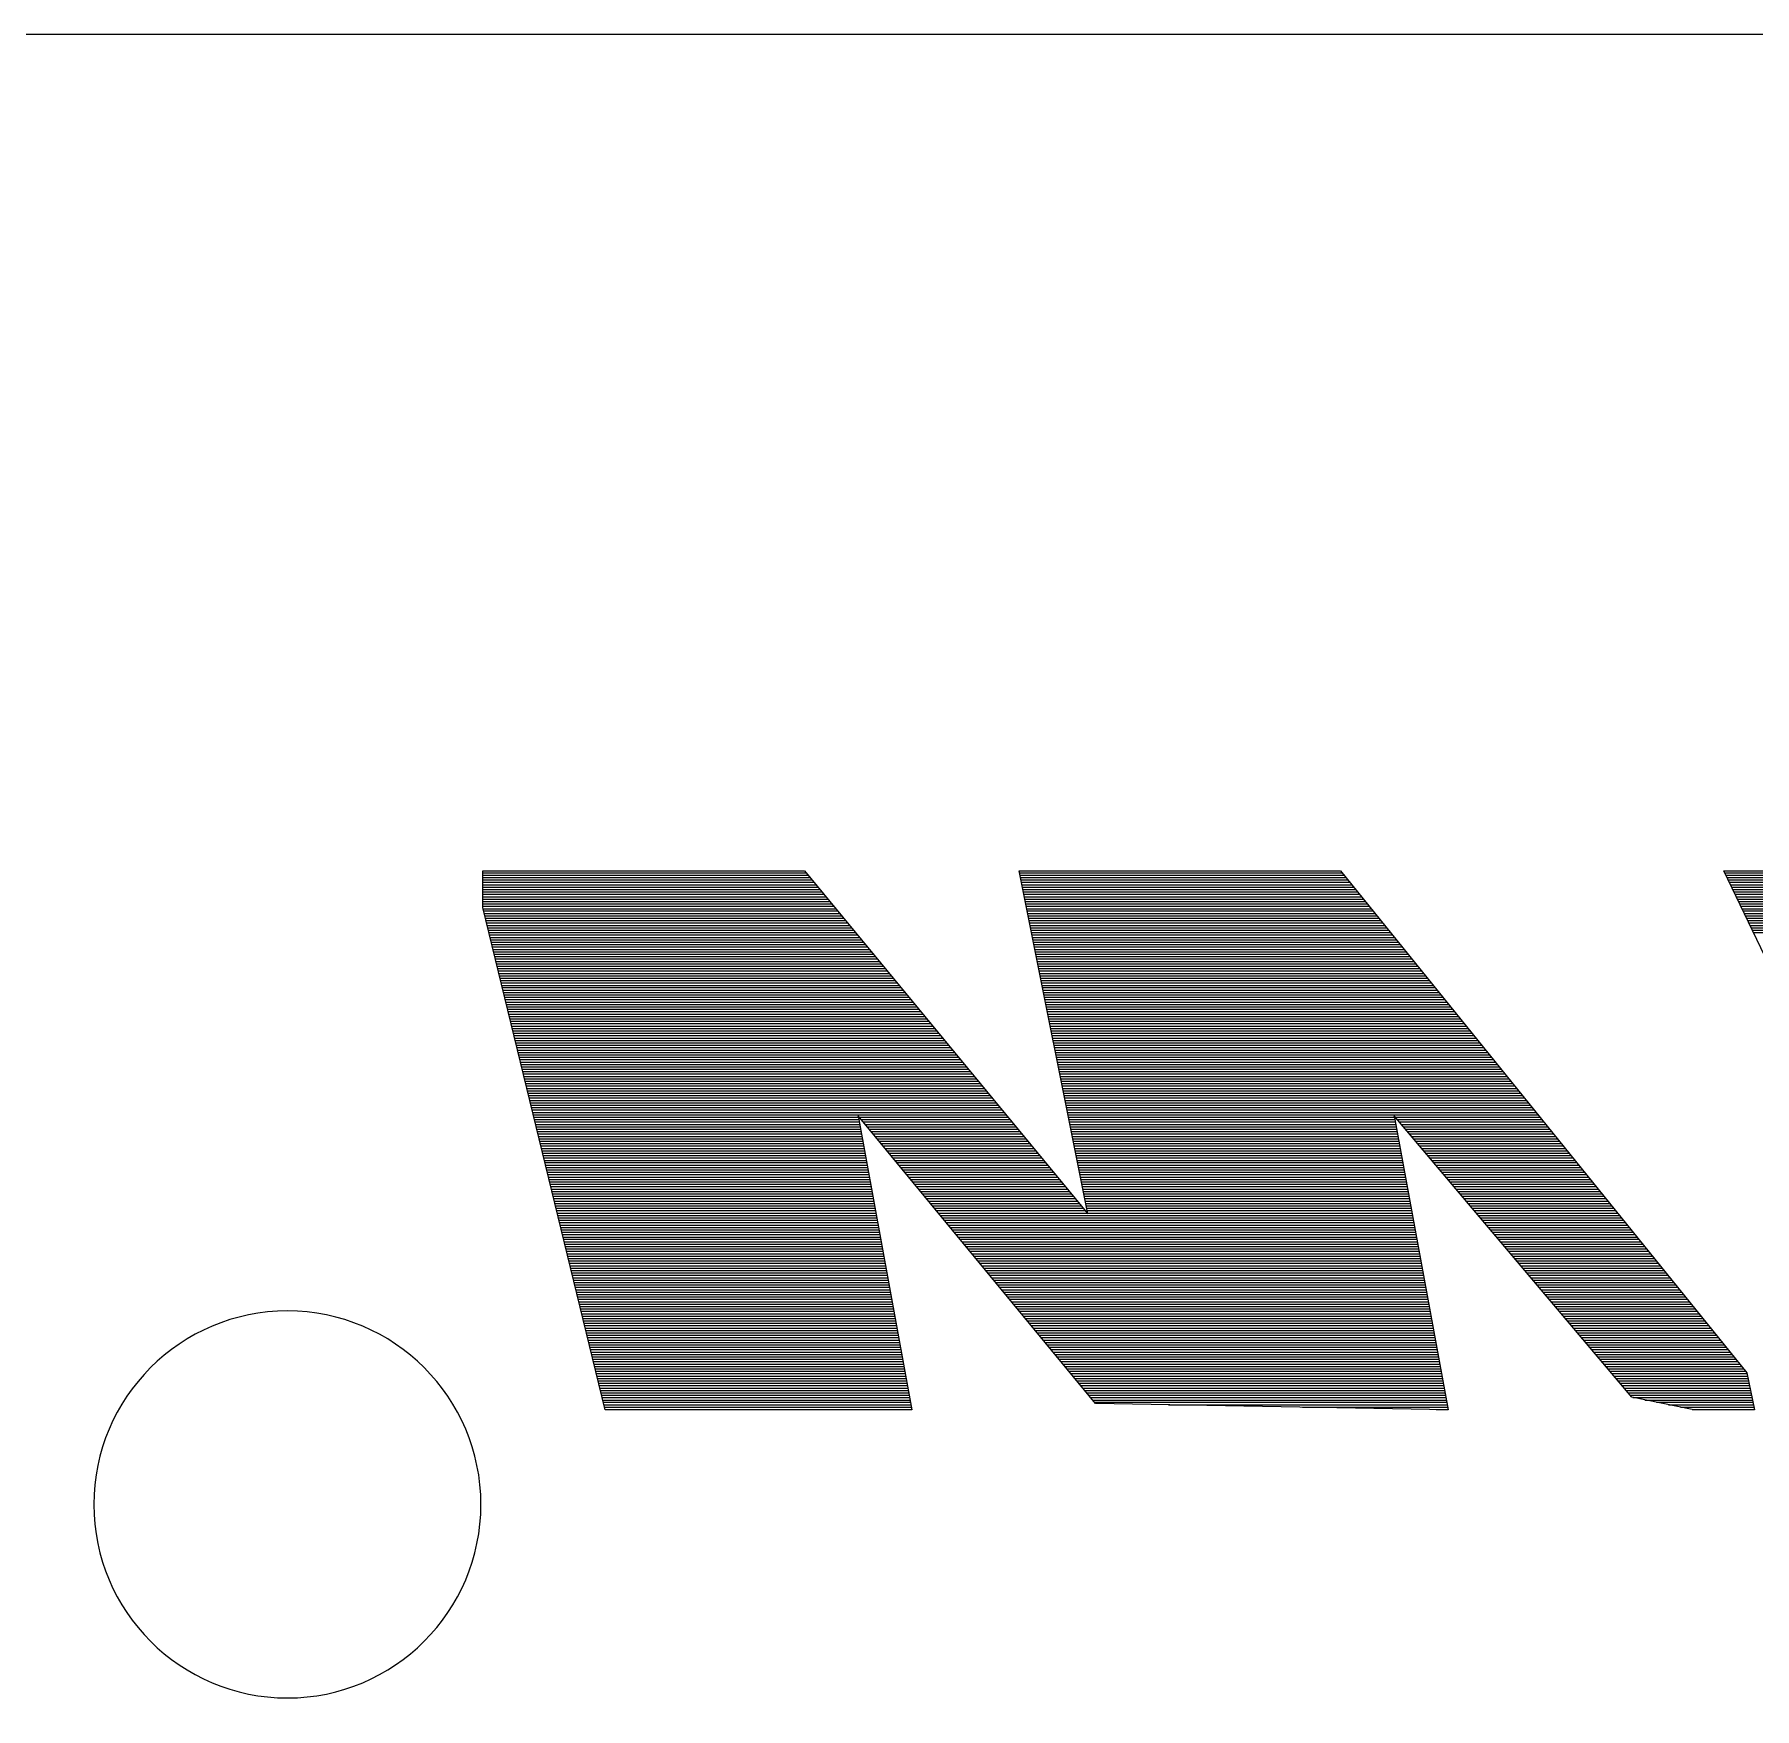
# Model space of a CAD drawing. Extents: x -25 to 108, y -8 to 51.
# Drawn here: x 32.726 to 35.934, y 31.877 to 35 of the extents above; entities that cross this region are included whole.
import ezdxf

# ---------------------------------------------------------------- set-up
doc = ezdxf.new("R2010")
doc.units = 0
doc.layers.add('BG_OUTLINE', color=1, linetype='CONTINUOUS')
doc.layers.add('BG_SILKBOTTOM20240221', color=40, linetype='CONTINUOUS')

msp = doc.modelspace()

# ---------------------------------------------------------------- linework, layer by layer
at = {"layer": 'BG_OUTLINE'}
msp.add_lwpolyline([(0.007874, 2.999994, 0.414214), (3.007868, 0), (88.507824, 0, 0.414214), (91.507818, 2.999994), (91.507818, 10.500106), (84.807806, 10.500106), (84.807806, 24.500078), (91.507818, 24.500078), (91.507818, 31.999936, 0.414214), (88.507824, 34.99993), (3.007868, 34.99993, 0.414214), (0.007874, 31.999936), (0.007874, 3.999992)], format="xyb", close=True, dxfattribs=at)
at = {"layer": 'BG_SILKBOTTOM20240221'}
for points in [[(33.562036, 33.440116), (34.162238, 33.440116)], [(33.562036, 33.371282), (33.562036, 33.440116)], [(33.562036, 33.436306), (34.165032, 33.436306)], [(33.562036, 33.431988), (34.168588, 33.431988)], [(34.162238, 33.440116), (34.690812, 32.80029)], [(34.562542, 33.440116), (35.162236, 33.440116)], [(34.690812, 32.80029), (34.562542, 33.440116)], [(34.563304, 33.436306), (35.165284, 33.436306)], [(34.564574, 33.431988), (35.16884, 33.431988)], [(35.162236, 33.440116), (35.919918, 32.503364)], [(35.876738, 33.440116), (36.448492, 33.440116)], [(36.114482, 32.945832), (35.876738, 33.440116)], [(35.87877, 33.436306), (36.45027, 33.436306)], [(35.880802, 33.431988), (36.452556, 33.431988)], [(33.562036, 33.427416), (34.172398, 33.427416)], [(33.562036, 33.423098), (34.175954, 33.423098)], [(33.562036, 33.418526), (34.179764, 33.418526)], [(33.562036, 33.413954), (34.18332, 33.413954)], [(33.562036, 33.409636), (34.186876, 33.409636)], [(33.562036, 33.405064), (34.19094, 33.405064)], [(33.562036, 33.400746), (34.19475, 33.400746)], [(34.565336, 33.427416), (35.172396, 33.427416)], [(34.566098, 33.423098), (35.175698, 33.423098)], [(34.56686, 33.418526), (35.179508, 33.418526)], [(34.567876, 33.413954), (35.183064, 33.413954)], [(34.568892, 33.409636), (35.18662, 33.409636)], [(34.569908, 33.405064), (35.19043, 33.405064)], [(34.57067, 33.400746), (35.193986, 33.400746)], [(35.882834, 33.427416), (36.454588, 33.427416)], [(35.885374, 33.423098), (36.457128, 33.423098)], [(35.887406, 33.418526), (36.45916, 33.418526)], [(35.889438, 33.413954), (36.4617, 33.413954)], [(35.891724, 33.409636), (36.463732, 33.409636)], [(35.893756, 33.405064), (36.466018, 33.405064)], [(35.895788, 33.400746), (36.46805, 33.400746)], [(33.562036, 33.396174), (34.198306, 33.396174)], [(33.562036, 33.391602), (34.202116, 33.391602)], [(33.562036, 33.387284), (34.205672, 33.387284)], [(33.562036, 33.382712), (34.209228, 33.382712)], [(33.562036, 33.378394), (34.213038, 33.378394)], [(33.562036, 33.373822), (34.216594, 33.373822)], [(33.790636, 32.43453), (33.562036, 33.371282)], [(33.562798, 33.36925), (34.220404, 33.36925)], [(34.571432, 33.396174), (35.197796, 33.396174)], [(34.572194, 33.391602), (35.201352, 33.391602)], [(34.573464, 33.387284), (35.204908, 33.387284)], [(34.574226, 33.382712), (35.208718, 33.382712)], [(34.574988, 33.378394), (35.21202, 33.378394)], [(34.576004, 33.373822), (35.215576, 33.373822)], [(34.576766, 33.36925), (35.219132, 33.36925)], [(35.89782, 33.396174), (36.47059, 33.396174)], [(35.90036, 33.391602), (36.472622, 33.391602)], [(35.902392, 33.387284), (36.474908, 33.387284)], [(35.904424, 33.382712), (36.477448, 33.382712)], [(35.906964, 33.378394), (36.47948, 33.378394)], [(35.908996, 33.373822), (36.48202, 33.373822)], [(35.911028, 33.36925), (36.484052, 33.36925)], [(33.56356, 33.364932), (34.22396, 33.364932)], [(33.56483, 33.36036), (34.228024, 33.36036)], [(33.5661, 33.356042), (34.23158, 33.356042)], [(33.566862, 33.35147), (34.23539, 33.35147)], [(33.568132, 33.346898), (34.238946, 33.346898)], [(33.569148, 33.34258), (34.242756, 33.34258)], [(33.570418, 33.338008), (34.246312, 33.338008)], [(34.578036, 33.364932), (35.222942, 33.364932)], [(34.578798, 33.36036), (35.226498, 33.36036)], [(34.57956, 33.356042), (35.230308, 33.356042)], [(34.580322, 33.35147), (35.233864, 33.35147)], [(34.581084, 33.346898), (35.23742, 33.346898)], [(34.582354, 33.34258), (35.24123, 33.34258)], [(34.583116, 33.338008), (35.244532, 33.338008)], [(35.913314, 33.364932), (36.486338, 33.364932)], [(35.915346, 33.36036), (36.48837, 33.36036)], [(35.917378, 33.356042), (36.49091, 33.356042)], [(35.91941, 33.35147), (36.492942, 33.35147)], [(35.92195, 33.346898), (36.495228, 33.346898)], [(35.923982, 33.34258), (36.49726, 33.34258)], [(35.926014, 33.338008), (36.4998, 33.338008)], [(33.57118, 33.33369), (34.249868, 33.33369)], [(33.57245, 33.329118), (34.253678, 33.329118)], [(33.57372, 33.324546), (34.257234, 33.324546)], [(33.574482, 33.320228), (34.261044, 33.320228)], [(33.575752, 33.315656), (34.2646, 33.315656)], [(33.577022, 33.311338), (34.268664, 33.311338)], [(33.577784, 33.306766), (34.27222, 33.306766)], [(34.584132, 33.33369), (35.248088, 33.33369)], [(34.584894, 33.329118), (35.251644, 33.329118)], [(34.586164, 33.324546), (35.255454, 33.324546)], [(34.586926, 33.320228), (35.25901, 33.320228)], [(34.587688, 33.315656), (35.26282, 33.315656)], [(34.58845, 33.311338), (35.266376, 33.311338)], [(34.589212, 33.306766), (35.269932, 33.306766)], [(35.9283, 33.33369), (36.50234, 33.33369)], [(35.930332, 33.329118), (36.504372, 33.329118)], [(35.932364, 33.324546), (36.506658, 33.324546)], [(33.579054, 33.302194), (34.27603, 33.302194)], [(33.580324, 33.297876), (34.279586, 33.297876)], [(33.581086, 33.293304), (34.283396, 33.293304)], [(33.582356, 33.288986), (34.286952, 33.288986)], [(33.583372, 33.284414), (34.290508, 33.284414)], [(33.584388, 33.279842), (34.294318, 33.279842)], [(33.585404, 33.275524), (34.297874, 33.275524)], [(33.586674, 33.270952), (34.301684, 33.270952)], [(34.590482, 33.302194), (35.273742, 33.302194)], [(34.591244, 33.297876), (35.277298, 33.297876)], [(34.59226, 33.293304), (35.2806, 33.293304)], [(34.593022, 33.288986), (35.284156, 33.288986)], [(34.593784, 33.284414), (35.287966, 33.284414)], [(34.595054, 33.279842), (35.291522, 33.279842)], [(34.595816, 33.275524), (35.295332, 33.275524)], [(34.596578, 33.270952), (35.298888, 33.270952)], [(33.587944, 33.266634), (34.30524, 33.266634)], [(33.588706, 33.262062), (34.309304, 33.262062)], [(33.589976, 33.25749), (34.31286, 33.25749)], [(33.591246, 33.253172), (34.31667, 33.253172)], [(33.592008, 33.2486), (34.320226, 33.2486)], [(33.593278, 33.244282), (34.324036, 33.244282)], [(33.594548, 33.23971), (34.327592, 33.23971)], [(34.59734, 33.266634), (35.302444, 33.266634)], [(34.598356, 33.262062), (35.306254, 33.262062)], [(34.599372, 33.25749), (35.30981, 33.25749)], [(34.600388, 33.253172), (35.313112, 33.253172)], [(34.60115, 33.2486), (35.316668, 33.2486)], [(34.601912, 33.244282), (35.320478, 33.244282)], [(34.602674, 33.23971), (35.324034, 33.23971)], [(33.59531, 33.235138), (34.331148, 33.235138)], [(33.59658, 33.23082), (34.334958, 33.23082)], [(33.597596, 33.226248), (34.338514, 33.226248)], [(33.598612, 33.22193), (34.342324, 33.22193)], [(33.599628, 33.217358), (34.34588, 33.217358)], [(33.600898, 33.212786), (34.349944, 33.212786)], [(33.60166, 33.208468), (34.3535, 33.208468)], [(34.603944, 33.235138), (35.327844, 33.235138)], [(34.604706, 33.23082), (35.3314, 33.23082)], [(34.605468, 33.226248), (35.334956, 33.226248)], [(34.606484, 33.22193), (35.338766, 33.22193)], [(34.6075, 33.217358), (35.342322, 33.217358)], [(34.608516, 33.212786), (35.346132, 33.212786)], [(34.609278, 33.208468), (35.34918, 33.208468)], [(33.60293, 33.203896), (34.35731, 33.203896)], [(33.6042, 33.199578), (34.360866, 33.199578)], [(33.60547, 33.195006), (34.364676, 33.195006)], [(33.606232, 33.190434), (34.368232, 33.190434)], [(33.607502, 33.186116), (34.371788, 33.186116)], [(33.608772, 33.181544), (34.375598, 33.181544)], [(33.609534, 33.177226), (34.379154, 33.177226)], [(34.61004, 33.203896), (35.35299, 33.203896)], [(34.610802, 33.199578), (35.356546, 33.199578)], [(34.612072, 33.195006), (35.360356, 33.195006)], [(34.612834, 33.190434), (35.363912, 33.190434)], [(34.613596, 33.186116), (35.367468, 33.186116)], [(34.614612, 33.181544), (35.371278, 33.181544)], [(34.615374, 33.177226), (35.374834, 33.177226)], [(33.610804, 33.172654), (34.382964, 33.172654)], [(33.61182, 33.168082), (34.38652, 33.168082)], [(33.612836, 33.163764), (34.390584, 33.163764)], [(33.613852, 33.159192), (34.39414, 33.159192)], [(33.615122, 33.154874), (34.39795, 33.154874)], [(33.615884, 33.150302), (34.401506, 33.150302)], [(33.617154, 33.14573), (34.405316, 33.14573)], [(34.616644, 33.172654), (35.378644, 33.172654)], [(34.617406, 33.168082), (35.3822, 33.168082)], [(34.618168, 33.163764), (35.385502, 33.163764)], [(34.61893, 33.159192), (35.389058, 33.159192)], [(34.619692, 33.154874), (35.392868, 33.154874)], [(34.620962, 33.150302), (35.396424, 33.150302)], [(34.621724, 33.14573), (35.39998, 33.14573)], [(33.618424, 33.141412), (34.408872, 33.141412)], [(33.619186, 33.13684), (34.412428, 33.13684)], [(33.620456, 33.132522), (34.416238, 33.132522)], [(33.621726, 33.12795), (34.419794, 33.12795)], [(33.622488, 33.123378), (34.423604, 33.123378)], [(33.623758, 33.11906), (34.42716, 33.11906)], [(33.625028, 33.114488), (34.431224, 33.114488)], [(33.626044, 33.11017), (34.43478, 33.11017)], [(34.62274, 33.141412), (35.40379, 33.141412)], [(34.623502, 33.13684), (35.407346, 33.13684)], [(34.624264, 33.132522), (35.411156, 33.132522)], [(34.625534, 33.12795), (35.414712, 33.12795)], [(34.626296, 33.123378), (35.418014, 33.123378)], [(34.627058, 33.11906), (35.42157, 33.11906)], [(34.62782, 33.114488), (35.42538, 33.114488)], [(34.62909, 33.11017), (35.428936, 33.11017)], [(33.62706, 33.105598), (34.43859, 33.105598)], [(33.628076, 33.101026), (34.442146, 33.101026)], [(33.629346, 33.096708), (34.445956, 33.096708)], [(33.630108, 33.092136), (34.449512, 33.092136)], [(33.631378, 33.087818), (34.453068, 33.087818)], [(33.632648, 33.083246), (34.456878, 33.083246)], [(33.63341, 33.078674), (34.460434, 33.078674)], [(34.629852, 33.105598), (35.432492, 33.105598)], [(34.630868, 33.101026), (35.436302, 33.101026)], [(34.63163, 33.096708), (35.439858, 33.096708)], [(34.632392, 33.092136), (35.443668, 33.092136)], [(34.633662, 33.087818), (35.447224, 33.087818)], [(34.634424, 33.083246), (35.45078, 33.083246)], [(34.635186, 33.078674), (35.454082, 33.078674)], [(33.63468, 33.074356), (34.464244, 33.074356)], [(33.63595, 33.069784), (34.4678, 33.069784)], [(33.636712, 33.065466), (34.471864, 33.065466)], [(33.637982, 33.060894), (34.47542, 33.060894)], [(33.639252, 33.056322), (34.47923, 33.056322)], [(33.640014, 33.052004), (34.482786, 33.052004)], [(33.641284, 33.047432), (34.486596, 33.047432)], [(34.635948, 33.074356), (35.457892, 33.074356)], [(34.636964, 33.069784), (35.461448, 33.069784)], [(34.63798, 33.065466), (35.465004, 33.065466)], [(34.638996, 33.060894), (35.468814, 33.060894)], [(34.639758, 33.056322), (35.47237, 33.056322)], [(34.64052, 33.052004), (35.47618, 33.052004)], [(34.641282, 33.047432), (35.479736, 33.047432)], [(33.6423, 33.043114), (34.490152, 33.043114)], [(33.64357, 33.038542), (34.493708, 33.038542)], [(33.644332, 33.03397), (34.497518, 33.03397)], [(33.645602, 33.029652), (34.501074, 33.029652)], [(33.646872, 33.02508), (34.504884, 33.02508)], [(33.647634, 33.020762), (34.508948, 33.020762)], [(33.648904, 33.01619), (34.512504, 33.01619)], [(34.642552, 33.043114), (35.483292, 33.043114)], [(34.643314, 33.038542), (35.486594, 33.038542)], [(34.644076, 33.03397), (35.490404, 33.03397)], [(34.645092, 33.029652), (35.49396, 33.029652)], [(34.645854, 33.02508), (35.497516, 33.02508)], [(34.647124, 33.020762), (35.501326, 33.020762)], [(34.647886, 33.01619), (35.504882, 33.01619)], [(33.650174, 33.011618), (34.51606, 33.011618)], [(33.650936, 33.0073), (34.51987, 33.0073)], [(33.652206, 33.002728), (34.523426, 33.002728)], [(33.653476, 32.99841), (34.527236, 32.99841)], [(33.654238, 32.993838), (34.530792, 32.993838)], [(33.655508, 32.989266), (34.534348, 32.989266)], [(33.656524, 32.984948), (34.538158, 32.984948)], [(34.26206, 32.98317), (34.362136, 32.43453)], [(34.705036, 32.446468), (34.26206, 32.98317)], [(34.648648, 33.011618), (35.508692, 33.011618)], [(34.64941, 33.0073), (35.512248, 33.0073)], [(34.65068, 33.002728), (35.515804, 33.002728)], [(34.651442, 32.99841), (35.519614, 32.99841)], [(34.652204, 32.993838), (35.522916, 32.993838)], [(34.65322, 32.989266), (35.526472, 32.989266)], [(34.653982, 32.984948), (35.530028, 32.984948)], [(35.262312, 32.98317), (35.362642, 32.43453)], [(35.705288, 32.457898), (35.262312, 32.98317)], [(33.65754, 32.980376), (34.262568, 32.980376)], [(33.658556, 32.976058), (34.26333, 32.976058)], [(33.659826, 32.971486), (34.264092, 32.971486)], [(33.661096, 32.966914), (34.265108, 32.966914)], [(33.661858, 32.962596), (34.26587, 32.962596)], [(33.663128, 32.958024), (34.266632, 32.958024)], [(33.664398, 32.953706), (34.267394, 32.953706)], [(34.2646, 32.980376), (34.541714, 32.980376)], [(34.268156, 32.976058), (34.545524, 32.976058)], [(34.271966, 32.971486), (34.549588, 32.971486)], [(34.27603, 32.966914), (34.553144, 32.966914)], [(34.279586, 32.962596), (34.5567, 32.962596)], [(34.283396, 32.958024), (34.56051, 32.958024)], [(34.286952, 32.953706), (34.564066, 32.953706)], [(34.655252, 32.980376), (35.26282, 32.980376)], [(34.656014, 32.976058), (35.263582, 32.976058)], [(34.656776, 32.971486), (35.264344, 32.971486)], [(34.657538, 32.966914), (35.265106, 32.966914)], [(34.6583, 32.962596), (35.265868, 32.962596)], [(34.65957, 32.958024), (35.266884, 32.958024)], [(34.660332, 32.953706), (35.267646, 32.953706)], [(35.264852, 32.980376), (35.533838, 32.980376)], [(35.268916, 32.976058), (35.537394, 32.976058)], [(35.272472, 32.971486), (35.541204, 32.971486)], [(35.276028, 32.966914), (35.54476, 32.966914)], [(35.279838, 32.962596), (35.548316, 32.962596)], [(35.283902, 32.958024), (35.552126, 32.958024)], [(35.287458, 32.953706), (35.555428, 32.953706)], [(33.66516, 32.949134), (34.268156, 32.949134)], [(33.66643, 32.944562), (34.269172, 32.944562)], [(33.6677, 32.940244), (34.269934, 32.940244)], [(33.668462, 32.935672), (34.270696, 32.935672)], [(33.669732, 32.931354), (34.271458, 32.931354)], [(33.670748, 32.926782), (34.27222, 32.926782)], [(33.671764, 32.92221), (34.273236, 32.92221)], [(33.67278, 32.917892), (34.273998, 32.917892)], [(34.290508, 32.949134), (34.567876, 32.949134)], [(34.294318, 32.944562), (34.571432, 32.944562)], [(34.297874, 32.940244), (34.574988, 32.940244)], [(34.301684, 32.935672), (34.578798, 32.935672)], [(34.30524, 32.931354), (34.582354, 32.931354)], [(34.308796, 32.926782), (34.586164, 32.926782)], [(34.312606, 32.92221), (34.590228, 32.92221)], [(34.316162, 32.917892), (34.593784, 32.917892)], [(34.661348, 32.949134), (35.268408, 32.949134)], [(34.66211, 32.944562), (35.26917, 32.944562)], [(34.662872, 32.940244), (35.269932, 32.940244)], [(34.664142, 32.935672), (35.270948, 32.935672)], [(34.664904, 32.931354), (35.27171, 32.931354)], [(34.665666, 32.926782), (35.272472, 32.926782)], [(34.666428, 32.92221), (35.273234, 32.92221)], [(34.667444, 32.917892), (35.273996, 32.917892)], [(35.291268, 32.949134), (35.558984, 32.949134)], [(35.295332, 32.944562), (35.56254, 32.944562)], [(35.298888, 32.940244), (35.56635, 32.940244)], [(35.302444, 32.935672), (35.569906, 32.935672)], [(35.306254, 32.931354), (35.573716, 32.931354)], [(35.310318, 32.926782), (35.577272, 32.926782)], [(35.313874, 32.92221), (35.580828, 32.92221)], [(35.317684, 32.917892), (35.584638, 32.917892)], [(33.67405, 32.91332), (34.27476, 32.91332)], [(33.674812, 32.909002), (34.275522, 32.909002)], [(33.676082, 32.90443), (34.276284, 32.90443)], [(33.677352, 32.899858), (34.2773, 32.899858)], [(33.678622, 32.89554), (34.278062, 32.89554)], [(33.679384, 32.890968), (34.278824, 32.890968)], [(33.680654, 32.88665), (34.279586, 32.88665)], [(34.319972, 32.91332), (34.59734, 32.91332)], [(34.323528, 32.909002), (34.60115, 32.909002)], [(34.327592, 32.90443), (34.604706, 32.90443)], [(34.331148, 32.899858), (34.608516, 32.899858)], [(34.334958, 32.89554), (34.612072, 32.89554)], [(34.338514, 32.890968), (34.615628, 32.890968)], [(34.342324, 32.88665), (34.619438, 32.88665)], [(34.66846, 32.91332), (35.275012, 32.91332)], [(34.669476, 32.909002), (35.275774, 32.909002)], [(34.670238, 32.90443), (35.276536, 32.90443)], [(34.671, 32.899858), (35.277298, 32.899858)], [(34.67227, 32.89554), (35.27806, 32.89554)], [(34.673032, 32.890968), (35.279076, 32.890968)], [(34.673794, 32.88665), (35.279838, 32.88665)], [(35.32124, 32.91332), (35.588194, 32.91332)], [(35.325304, 32.909002), (35.591496, 32.909002)], [(35.32886, 32.90443), (35.595052, 32.90443)], [(35.33267, 32.899858), (35.598862, 32.899858)], [(35.336734, 32.89554), (35.602418, 32.89554)], [(35.34029, 32.890968), (35.606228, 32.890968)], [(35.3441, 32.88665), (35.609784, 32.88665)], [(33.681924, 32.882078), (34.280348, 32.882078)], [(33.682686, 32.877506), (34.281364, 32.877506)], [(33.683956, 32.873188), (34.282126, 32.873188)], [(33.684972, 32.868616), (34.282888, 32.868616)], [(33.685988, 32.864298), (34.28365, 32.864298)], [(33.687004, 32.859726), (34.284412, 32.859726)], [(33.688274, 32.855154), (34.285428, 32.855154)], [(34.34588, 32.882078), (34.622994, 32.882078)], [(34.349436, 32.877506), (34.626804, 32.877506)], [(34.353246, 32.873188), (34.630868, 32.873188)], [(34.356802, 32.868616), (34.634424, 32.868616)], [(34.360612, 32.864298), (34.63798, 32.864298)], [(34.364168, 32.859726), (34.64179, 32.859726)], [(34.367724, 32.855154), (34.645346, 32.855154)], [(34.674556, 32.882078), (35.2806, 32.882078)], [(34.675572, 32.877506), (35.281362, 32.877506)], [(34.676588, 32.873188), (35.282124, 32.873188)], [(34.677604, 32.868616), (35.28314, 32.868616)], [(34.678366, 32.864298), (35.283902, 32.864298)], [(34.679128, 32.859726), (35.284664, 32.859726)], [(34.67989, 32.855154), (35.285426, 32.855154)], [(35.347656, 32.882078), (35.61334, 32.882078)], [(35.35172, 32.877506), (35.61715, 32.877506)], [(35.355276, 32.873188), (35.620706, 32.873188)], [(35.359086, 32.868616), (35.624008, 32.868616)], [(35.362642, 32.864298), (35.627564, 32.864298)], [(35.366706, 32.859726), (35.631374, 32.859726)], [(35.370516, 32.855154), (35.63493, 32.855154)], [(33.689036, 32.850836), (34.28619, 32.850836)], [(33.690306, 32.846264), (34.286952, 32.846264)], [(33.691576, 32.841946), (34.287714, 32.841946)], [(33.692338, 32.837374), (34.288476, 32.837374)], [(33.693608, 32.832802), (34.289492, 32.832802)], [(33.694878, 32.828484), (34.290254, 32.828484)], [(33.696148, 32.823912), (34.291016, 32.823912)], [(34.371534, 32.850836), (34.649156, 32.850836)], [(34.375598, 32.846264), (34.652712, 32.846264)], [(34.379154, 32.841946), (34.656268, 32.841946)], [(34.382964, 32.837374), (34.660078, 32.837374)], [(34.38652, 32.832802), (34.663634, 32.832802)], [(34.390076, 32.828484), (34.667444, 32.828484)], [(34.393886, 32.823912), (34.671508, 32.823912)], [(34.68116, 32.850836), (35.286188, 32.850836)], [(34.681922, 32.846264), (35.287204, 32.846264)], [(34.682684, 32.841946), (35.287966, 32.841946)], [(34.6837, 32.837374), (35.288728, 32.837374)], [(34.684462, 32.832802), (35.28949, 32.832802)], [(34.685732, 32.828484), (35.290252, 32.828484)], [(34.686494, 32.823912), (35.291268, 32.823912)], [(35.374072, 32.850836), (35.63874, 32.850836)], [(35.378136, 32.846264), (35.642296, 32.846264)], [(35.381692, 32.841946), (35.645852, 32.841946)], [(35.385502, 32.837374), (35.649662, 32.837374)], [(35.389058, 32.832802), (35.653218, 32.832802)], [(35.393122, 32.828484), (35.657028, 32.828484)], [(35.396932, 32.823912), (35.660076, 32.823912)], [(33.69691, 32.819594), (34.291778, 32.819594)], [(33.69818, 32.815022), (34.29254, 32.815022)], [(33.699196, 32.81045), (34.293556, 32.81045)], [(33.700212, 32.806132), (34.294318, 32.806132)], [(33.701228, 32.80156), (34.29508, 32.80156)], [(33.702498, 32.797242), (34.295842, 32.797242)], [(33.70326, 32.79267), (34.296604, 32.79267)], [(34.397442, 32.819594), (34.675064, 32.819594)], [(34.401252, 32.815022), (34.67862, 32.815022)], [(34.404808, 32.81045), (34.68243, 32.81045)], [(34.408364, 32.806132), (34.685986, 32.806132)], [(34.412174, 32.80156), (34.689796, 32.80156)], [(34.41573, 32.797242), (35.296094, 32.797242)], [(34.41954, 32.79267), (35.296856, 32.79267)], [(34.687256, 32.819594), (35.29203, 32.819594)], [(34.688018, 32.815022), (35.292792, 32.815022)], [(34.68878, 32.81045), (35.293554, 32.81045)], [(34.69005, 32.806132), (35.294316, 32.806132)], [(34.690812, 32.80156), (35.295332, 32.80156)], [(35.400488, 32.819594), (35.663886, 32.819594)], [(35.404552, 32.815022), (35.667442, 32.815022)], [(35.408108, 32.81045), (35.671252, 32.81045)], [(35.411918, 32.806132), (35.674808, 32.806132)], [(35.415474, 32.80156), (35.678364, 32.80156)], [(35.419538, 32.797242), (35.682174, 32.797242)], [(35.423348, 32.79267), (35.68573, 32.79267)], [(33.70453, 32.788098), (34.29762, 32.788098)], [(33.7058, 32.78378), (34.298382, 32.78378)], [(33.706562, 32.779208), (34.299144, 32.779208)], [(33.707832, 32.77489), (34.299906, 32.77489)], [(33.709102, 32.770318), (34.300668, 32.770318)], [(33.709864, 32.765746), (34.301684, 32.765746)], [(33.711134, 32.761428), (34.302446, 32.761428)], [(34.423604, 32.788098), (35.297618, 32.788098)], [(34.42716, 32.78378), (35.29838, 32.78378)], [(34.430716, 32.779208), (35.299396, 32.779208)], [(34.434526, 32.77489), (35.300158, 32.77489)], [(34.438082, 32.770318), (35.30092, 32.770318)], [(34.441892, 32.765746), (35.301682, 32.765746)], [(34.445448, 32.761428), (35.302444, 32.761428)], [(35.426904, 32.788098), (35.68954, 32.788098)], [(35.43046, 32.78378), (35.693096, 32.78378)], [(35.434524, 32.779208), (35.696398, 32.779208)], [(35.438334, 32.77489), (35.699954, 32.77489)], [(35.44189, 32.770318), (35.703764, 32.770318)], [(35.445954, 32.765746), (35.70732, 32.765746)], [(35.449764, 32.761428), (35.710876, 32.761428)], [(33.712404, 32.756856), (34.303208, 32.756856)], [(33.713166, 32.752538), (34.30397, 32.752538)], [(33.714436, 32.747966), (34.304732, 32.747966)], [(33.715452, 32.743394), (34.305748, 32.743394)], [(33.716722, 32.739076), (34.30651, 32.739076)], [(33.717484, 32.734504), (34.307272, 32.734504)], [(33.718754, 32.730186), (34.308034, 32.730186)], [(33.720024, 32.725614), (34.308796, 32.725614)], [(34.449004, 32.756856), (35.30346, 32.756856)], [(34.452814, 32.752538), (35.304222, 32.752538)], [(34.45637, 32.747966), (35.304984, 32.747966)], [(34.46018, 32.743394), (35.305746, 32.743394)], [(34.463736, 32.739076), (35.306508, 32.739076)], [(34.467292, 32.734504), (35.307524, 32.734504)], [(34.471356, 32.730186), (35.308286, 32.730186)], [(34.475166, 32.725614), (35.309048, 32.725614)], [(35.45332, 32.756856), (35.714686, 32.756856)], [(35.456876, 32.752538), (35.718242, 32.752538)], [(35.46094, 32.747966), (35.722052, 32.747966)], [(35.46475, 32.743394), (35.725608, 32.743394)], [(35.468306, 32.739076), (35.72891, 32.739076)], [(35.472116, 32.734504), (35.732466, 32.734504)], [(35.47618, 32.730186), (35.736276, 32.730186)], [(35.479736, 32.725614), (35.739832, 32.725614)], [(33.720786, 32.721042), (34.309812, 32.721042)], [(33.722056, 32.716724), (34.310574, 32.716724)], [(33.723326, 32.712152), (34.311336, 32.712152)], [(33.724088, 32.707834), (34.312098, 32.707834)], [(33.725358, 32.703262), (34.31286, 32.703262)], [(33.726628, 32.69869), (34.313876, 32.69869)], [(33.72739, 32.694372), (34.314638, 32.694372)], [(34.478722, 32.721042), (35.310318, 32.721042)], [(34.482532, 32.716724), (35.31108, 32.716724)], [(34.486088, 32.712152), (35.311842, 32.712152)], [(34.489644, 32.707834), (35.312604, 32.707834)], [(34.493454, 32.703262), (35.31362, 32.703262)], [(34.49701, 32.69869), (35.314382, 32.69869)], [(34.50082, 32.694372), (35.315144, 32.694372)], [(35.483292, 32.721042), (35.743388, 32.721042)], [(35.487356, 32.716724), (35.747198, 32.716724)], [(35.491166, 32.712152), (35.750754, 32.712152)], [(35.494722, 32.707834), (35.754564, 32.707834)], [(35.498532, 32.703262), (35.75812, 32.703262)], [(35.502596, 32.69869), (35.761676, 32.69869)], [(35.506152, 32.694372), (35.764978, 32.694372)], [(33.72866, 32.6898), (34.3154, 32.6898)], [(33.729676, 32.685482), (34.316162, 32.685482)], [(33.730692, 32.68091), (34.316924, 32.68091)], [(33.731708, 32.676338), (34.31794, 32.676338)], [(33.732978, 32.67202), (34.318702, 32.67202)], [(33.734248, 32.667448), (34.319464, 32.667448)], [(33.73501, 32.66313), (34.320226, 32.66313)], [(34.504376, 32.6898), (35.315906, 32.6898)], [(34.507932, 32.685482), (35.316668, 32.685482)], [(34.511742, 32.68091), (35.317684, 32.68091)], [(34.515298, 32.676338), (35.318446, 32.676338)], [(34.519362, 32.67202), (35.319208, 32.67202)], [(34.523172, 32.667448), (35.31997, 32.667448)], [(34.526728, 32.66313), (35.320732, 32.66313)], [(35.509708, 32.6898), (35.768788, 32.6898)], [(35.513518, 32.685482), (35.772344, 32.685482)], [(35.517582, 32.68091), (35.7759, 32.68091)], [(35.521138, 32.676338), (35.77971, 32.676338)], [(35.524948, 32.67202), (35.783266, 32.67202)], [(35.529012, 32.667448), (35.787076, 32.667448)], [(35.532568, 32.66313), (35.790632, 32.66313)], [(33.73628, 32.658558), (34.320988, 32.658558)], [(33.73755, 32.653986), (34.322004, 32.653986)], [(33.738312, 32.649668), (34.322766, 32.649668)], [(33.739582, 32.645096), (34.323528, 32.645096)], [(33.740852, 32.640778), (34.32429, 32.640778)], [(33.741614, 32.636206), (34.325052, 32.636206)], [(33.742884, 32.631634), (34.326068, 32.631634)], [(34.530284, 32.658558), (35.321748, 32.658558)], [(34.534094, 32.653986), (35.32251, 32.653986)], [(34.53765, 32.649668), (35.323272, 32.649668)], [(34.54146, 32.645096), (35.324034, 32.645096)], [(34.545016, 32.640778), (35.324796, 32.640778)], [(34.548572, 32.636206), (35.325812, 32.636206)], [(34.552382, 32.631634), (35.326574, 32.631634)], [(35.536124, 32.658558), (35.794188, 32.658558)], [(35.539934, 32.653986), (35.79749, 32.653986)], [(35.543998, 32.649668), (35.8013, 32.649668)], [(35.547554, 32.645096), (35.804856, 32.645096)], [(35.551364, 32.640778), (35.808412, 32.640778)], [(35.55492, 32.636206), (35.812222, 32.636206)], [(35.558984, 32.631634), (35.815778, 32.631634)], [(33.7439, 32.627316), (34.32683, 32.627316)], [(33.744916, 32.622744), (34.327592, 32.622744)], [(33.745932, 32.618426), (34.328354, 32.618426)], [(33.747202, 32.613854), (34.329116, 32.613854)], [(33.747964, 32.609282), (34.330132, 32.609282)], [(33.749234, 32.604964), (34.330894, 32.604964)], [(33.750504, 32.600392), (34.331656, 32.600392)], [(34.555938, 32.627316), (35.327336, 32.627316)], [(34.559748, 32.622744), (35.328098, 32.622744)], [(34.563304, 32.618426), (35.32886, 32.618426)], [(34.567368, 32.613854), (35.329876, 32.613854)], [(34.570924, 32.609282), (35.330638, 32.609282)], [(34.574734, 32.604964), (35.3314, 32.604964)], [(34.57829, 32.600392), (35.332162, 32.600392)], [(35.56254, 32.627316), (35.819588, 32.627316)], [(35.56635, 32.622744), (35.823144, 32.622744)], [(35.570414, 32.618426), (35.8267, 32.618426)], [(35.57397, 32.613854), (35.83051, 32.613854)], [(35.57778, 32.609282), (35.833812, 32.609282)], [(35.581336, 32.604964), (35.837368, 32.604964)], [(35.5854, 32.600392), (35.840924, 32.600392)], [(33.751774, 32.596074), (34.332418, 32.596074)], [(33.752536, 32.591502), (34.33318, 32.591502)], [(33.753806, 32.58693), (34.334196, 32.58693)], [(33.755076, 32.582612), (34.334958, 32.582612)], [(33.755838, 32.57804), (34.33572, 32.57804)], [(33.757108, 32.573722), (34.336482, 32.573722)], [(33.758124, 32.56915), (34.337244, 32.56915)], [(34.5821, 32.596074), (35.332924, 32.596074)], [(34.585656, 32.591502), (35.33394, 32.591502)], [(34.589212, 32.58693), (35.334702, 32.58693)], [(34.593022, 32.582612), (35.335464, 32.582612)], [(34.596578, 32.57804), (35.336226, 32.57804)], [(34.600388, 32.573722), (35.336988, 32.573722)], [(34.603944, 32.56915), (35.338004, 32.56915)], [(35.588956, 32.596074), (35.844734, 32.596074)], [(35.592766, 32.591502), (35.84829, 32.591502)], [(35.596322, 32.58693), (35.8521, 32.58693)], [(35.600386, 32.582612), (35.855656, 32.582612)], [(35.604196, 32.57804), (35.859212, 32.57804)], [(35.607752, 32.573722), (35.863022, 32.573722)], [(35.611816, 32.56915), (35.866324, 32.56915)], [(33.75914, 32.564578), (34.33826, 32.564578)], [(33.760156, 32.56026), (34.339022, 32.56026)], [(33.761426, 32.555688), (34.339784, 32.555688)], [(33.762188, 32.55137), (34.340546, 32.55137)], [(33.763458, 32.546798), (34.341308, 32.546798)], [(33.764728, 32.542226), (34.342324, 32.542226)], [(33.76549, 32.537908), (34.343086, 32.537908)], [(33.76676, 32.533336), (34.343848, 32.533336)], [(34.6075, 32.564578), (35.338766, 32.564578)], [(34.61131, 32.56026), (35.339528, 32.56026)], [(34.615374, 32.555688), (35.34029, 32.555688)], [(34.61893, 32.55137), (35.341052, 32.55137)], [(34.62274, 32.546798), (35.342068, 32.546798)], [(34.626296, 32.542226), (35.34283, 32.542226)], [(34.629852, 32.537908), (35.343592, 32.537908)], [(34.633662, 32.533336), (35.344354, 32.533336)], [(35.615372, 32.564578), (35.86988, 32.564578)], [(35.619182, 32.56026), (35.873436, 32.56026)], [(35.622738, 32.555688), (35.877246, 32.555688)], [(35.626802, 32.55137), (35.880802, 32.55137)], [(35.630612, 32.546798), (35.884612, 32.546798)], [(35.634168, 32.542226), (35.888168, 32.542226)], [(35.637724, 32.537908), (35.891724, 32.537908)], [(35.641788, 32.533336), (35.895534, 32.533336)], [(33.76803, 32.529018), (34.34461, 32.529018)], [(33.7693, 32.524446), (34.345372, 32.524446)], [(33.770062, 32.519874), (34.346388, 32.519874)], [(33.771332, 32.515556), (34.34715, 32.515556)], [(33.772348, 32.510984), (34.347912, 32.510984)], [(33.773364, 32.506666), (34.348674, 32.506666)], [(33.77438, 32.502094), (34.349436, 32.502094)], [(34.637218, 32.529018), (35.345116, 32.529018)], [(34.641028, 32.524446), (35.346132, 32.524446)], [(34.644584, 32.519874), (35.346894, 32.519874)], [(34.64814, 32.515556), (35.347656, 32.515556)], [(34.65195, 32.510984), (35.348418, 32.510984)], [(34.655506, 32.506666), (35.34918, 32.506666)], [(34.659316, 32.502094), (35.350196, 32.502094)], [(35.645598, 32.529018), (35.89909, 32.529018)], [(35.649154, 32.524446), (35.902392, 32.524446)], [(35.653218, 32.519874), (35.905948, 32.519874)], [(35.657028, 32.515556), (35.909758, 32.515556)], [(35.660584, 32.510984), (35.913314, 32.510984)], [(35.66414, 32.506666), (35.917124, 32.506666)], [(35.668204, 32.502094), (35.919918, 32.502094)], [(35.919918, 32.503364), (35.934142, 32.43453)], [(33.77565, 32.497522), (34.350452, 32.497522)], [(33.776412, 32.493204), (34.351214, 32.493204)], [(33.777682, 32.488632), (34.351976, 32.488632)], [(33.778952, 32.484314), (34.352738, 32.484314)], [(33.779714, 32.479742), (34.3535, 32.479742)], [(33.780984, 32.47517), (34.354516, 32.47517)], [(33.782254, 32.470852), (34.355278, 32.470852)], [(34.66338, 32.497522), (35.350958, 32.497522)], [(34.666936, 32.493204), (35.35172, 32.493204)], [(34.670492, 32.488632), (35.352482, 32.488632)], [(34.674302, 32.484314), (35.353244, 32.484314)], [(34.677858, 32.479742), (35.35426, 32.479742)], [(34.681668, 32.47517), (35.355022, 32.47517)], [(34.685224, 32.470852), (35.355784, 32.470852)], [(35.672014, 32.497522), (35.92068, 32.497522)], [(35.67557, 32.493204), (35.92195, 32.493204)], [(35.67938, 32.488632), (35.922712, 32.488632)], [(35.683444, 32.484314), (35.923474, 32.484314)], [(35.687, 32.479742), (35.924744, 32.479742)], [(35.690556, 32.47517), (35.925506, 32.47517)], [(35.69462, 32.470852), (35.926268, 32.470852)], [(33.783016, 32.46628), (34.35604, 32.46628)], [(33.784286, 32.461962), (34.356802, 32.461962)], [(33.785556, 32.45739), (34.357564, 32.45739)], [(33.786572, 32.452818), (34.35858, 32.452818)], [(33.787588, 32.4485), (34.359342, 32.4485)], [(33.788604, 32.443928), (34.360104, 32.443928)], [(33.789874, 32.43961), (34.360866, 32.43961)], [(34.68878, 32.46628), (35.356546, 32.46628)], [(34.69259, 32.461962), (35.357308, 32.461962)], [(34.696146, 32.45739), (35.358324, 32.45739)], [(34.699956, 32.452818), (35.359086, 32.452818)], [(34.703512, 32.4485), (35.359848, 32.4485)], [(35.362642, 32.43453), (34.705036, 32.446468)], [(34.84118, 32.443928), (35.36061, 32.443928)], [(35.090862, 32.43961), (35.361372, 32.43961)], [(35.69843, 32.46628), (35.927284, 32.46628)], [(35.701986, 32.461962), (35.9283, 32.461962)], [(35.81781, 32.435038), (35.705288, 32.457898)], [(35.70732, 32.45739), (35.929316, 32.45739)], [(35.729672, 32.452818), (35.930078, 32.452818)], [(35.751516, 32.4485), (35.93084, 32.4485)], [(35.773868, 32.443928), (35.93211, 32.443928)], [(35.795966, 32.43961), (35.932872, 32.43961)], [(33.790636, 32.435038), (34.361628, 32.435038)], [(34.362136, 32.43453), (33.790636, 32.43453)], [(35.34029, 32.435038), (35.362388, 32.435038)], [(35.81781, 32.435038), (35.933634, 32.435038)], [(35.934142, 32.43453), (35.81781, 32.435038)]]:
    msp.add_lwpolyline(points, dxfattribs=at)
msp.add_lwpolyline([(33.558734, 32.258, 1), (32.836866, 32.258, 1)], format="xyb", close=True, dxfattribs=at)

doc.saveas('drawing.dxf')
